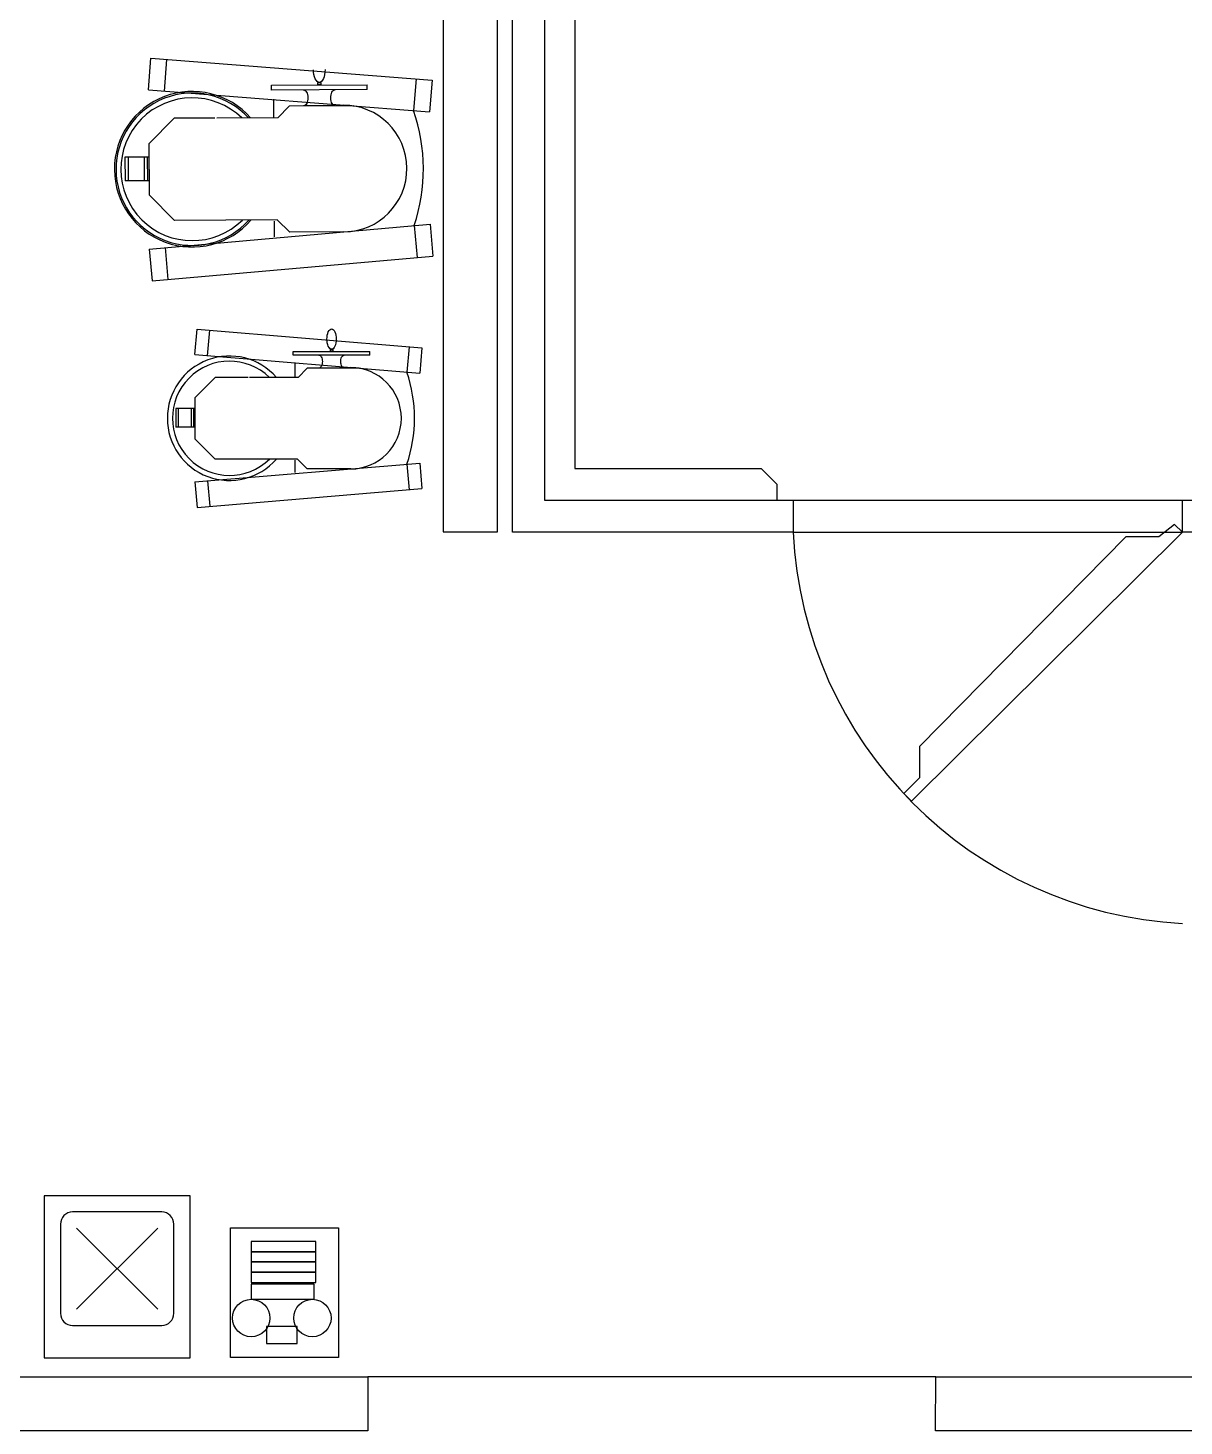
# Model space of a CAD drawing. Header units: millimetres. Extents: x -155 to 94595, y -3153 to 63413.
# Drawn here: x 82749 to 86373, y 51832 to 56214 of the extents above; entities that cross this region are included whole.
import ezdxf

# ---------------------------------------------------------------- set-up
doc = ezdxf.new("R2010")
doc.units = ezdxf.units.MM
for name, color, linetype in [('door', 252, 'Continuous'), ('int', 185, 'Continuous'), ('section', 2, 'Continuous'), ('wall', 5, 'Continuous')]:
    doc.layers.add(name, color=color, linetype=linetype)

msp = doc.modelspace()

# ---------------------------------------------------------------- linework, layer by layer
at = {"layer": 'door'}
for p, q in [((85148.014, 54733.999), (86368.014, 54734.011)), ((85148.014, 54634.003), (86368.014, 54634.014)), ((85594.925, 51986.989), (83815.097, 51986.989))]:
    msp.add_line(p, q, dxfattribs=at)
msp.add_lwpolyline([(85543.753, 53864.485), (85494.681, 53815.413), (85519.227, 53790.887), (86368.015, 54634.014), (86343.469, 54658.54), (86294.418, 54619.489), (86190.408, 54619.489), (85543.753, 53962.608)], close=True, dxfattribs=at)
msp.add_arc((86435.918, 54695.532), 1289.373, 182.73521, 266.981211, dxfattribs=at)
at = {"layer": 'int'}
for p, q in [((83127.013, 56020.236), (83134.824, 56119.936)), ((83134.824, 56119.936), (84015.82, 56051.018)), ((83176.868, 56016.341), (83184.653, 56116.035)), ((83644.471, 56075.865), (83644.077, 56083.658)), ((83645.55, 56068.384), (83644.471, 56075.865)), ((83647.261, 56061.492), (83645.55, 56068.384)), ((83649.551, 56055.45), (83647.261, 56061.492)), ((83652.319, 56050.496), (83649.551, 56055.45)), ((83655.462, 56046.823), (83652.319, 56050.496)), ((83658.876, 56044.569), (83655.462, 56046.823)), ((83669.355, 56046.892), (83665.963, 56044.604)), ((83672.487, 56050.596), (83669.355, 56046.892)), ((83675.205, 56055.578), (83672.487, 56050.596)), ((83677.436, 56061.642), (83675.205, 56055.578)), ((83679.078, 56068.551), (83677.436, 56061.642)), ((83680.082, 56076.041), (83679.078, 56068.551)), ((83680.373, 56083.838), (83680.082, 56076.041)), ((83965.966, 56054.918), (83958.18, 55955.227)), ((84015.82, 56051.018), (84008.035, 55951.326)), ((83127.013, 56020.236), (84008.035, 55951.326)), ((83512.289, 56034.888), (83812.284, 56036.378)), ((83512.363, 56019.887), (83512.289, 56034.888)), ((83812.359, 56021.376), (83512.363, 56019.887)), ((83612.362, 56020.371), (83615.03, 56020.056)), ((83615.03, 56020.056), (83617.627, 56018.779)), ((83617.627, 56018.779), (83620.026, 56016.596)), ((83620.026, 56016.596), (83622.149, 56013.586)), ((83622.149, 56013.586), (83623.92, 56009.869)), ((83623.92, 56009.869), (83625.288, 56005.583)), ((83625.288, 56005.583), (83626.149, 56000.899)), ((83657.737, 56043.888), (83666.754, 56043.933)), ((83657.776, 56036.093), (83657.737, 56043.888)), ((83666.792, 56036.138), (83657.776, 56036.093)), ((83662.436, 56043.82), (83658.876, 56044.569)), ((83665.963, 56044.604), (83662.436, 56043.82)), ((83666.754, 56043.933), (83666.792, 56036.138)), ((83698.597, 55999.64), (83699.259, 56004.419)), ((83699.259, 56004.419), (83700.405, 56008.872)), ((83700.405, 56008.872), (83702.012, 56012.804)), ((83702.012, 56012.804), (83704.002, 56016.088)), ((83704.002, 56016.088), (83706.301, 56018.582)), ((83706.301, 56018.582), (83708.808, 56020.192)), ((83708.808, 56020.192), (83711.471, 56020.863)), ((83711.471, 56020.863), (83712.36, 56020.867)), ((83812.359, 56021.376), (83812.284, 56036.378)), ((83518.575, 55991.423), (83518.854, 55935.173)), ((83567.608, 55968.908), (83531.998, 55932.932)), ((83770.399, 55969.915), (83567.608, 55968.908)), ((83712.662, 55970.416), (83612.561, 55969.919)), ((83613.45, 55969.918), (83612.561, 55969.919)), ((83616.114, 55970.569), (83613.45, 55969.918)), ((83618.621, 55972.164), (83616.114, 55970.569)), ((83620.945, 55974.642), (83618.621, 55972.164)), ((83622.936, 55977.908), (83620.945, 55974.642)), ((83624.542, 55981.835), (83622.936, 55977.908)), ((83625.714, 55986.276), (83624.542, 55981.835)), ((83626.376, 55991.06), (83625.714, 55986.276)), ((83626.149, 56000.899), (83626.529, 55995.996)), ((83626.529, 55995.996), (83626.376, 55991.06)), ((83698.444, 55994.697), (83698.597, 55999.64)), ((83698.824, 55989.794), (83698.444, 55994.697)), ((83699.711, 55985.117), (83698.824, 55989.794)), ((83701.078, 55980.839), (83699.711, 55985.117)), ((83702.849, 55977.139), (83701.078, 55980.839)), ((83704.998, 55974.142), (83702.849, 55977.139)), ((83707.396, 55971.977), (83704.998, 55974.142)), ((83709.993, 55970.718), (83707.396, 55971.977)), ((83712.662, 55970.416), (83709.993, 55970.718)), ((83207.466, 55931.32), (83127.854, 55850.917)), ((83335.506, 55931.956), (83207.466, 55931.32)), ((83531.998, 55932.932), (83341.754, 55931.987)), ((83127.854, 55850.917), (83128.649, 55690.927)), ((83128.06, 55809.431), (83053.055, 55809.059)), ((83053.055, 55809.059), (83053.422, 55735.184)), ((83063.062, 55809.109), (83063.429, 55735.234)), ((83113.074, 55809.357), (83113.441, 55735.49)), ((83123.082, 55809.407), (83123.423, 55735.539)), ((83128.427, 55735.564), (83053.422, 55735.184)), ((83128.649, 55690.927), (83209.029, 55611.325)), ((83530.844, 55612.923), (83209.029, 55611.325)), ((83520.475, 55608.884), (83520.717, 55560.132)), ((83569.566, 55574.593), (83530.844, 55612.923)), ((83129.489, 55521.607), (84009.758, 55599.276)), ((83739.566, 55575.438), (83569.566, 55574.593)), ((83959.97, 55594.886), (83968.745, 55495.269)), ((84009.758, 55599.276), (84018.559, 55499.667)), ((83129.489, 55521.607), (83138.29, 55421.995)), ((83179.303, 55526.002), (83188.078, 55426.385)), ((83138.29, 55421.995), (84018.559, 55499.667)), ((83272.545, 55190.553), (83279.187, 55270.284)), ((83279.187, 55270.284), (83983.702, 55211.635)), ((83312.413, 55187.226), (83319.035, 55266.956)), ((83687.558, 55251.462), (83688.899, 55256.974)), ((83688.899, 55256.974), (83690.71, 55261.826)), ((83690.71, 55261.826), (83692.905, 55265.788)), ((83692.905, 55265.788), (83695.404, 55268.734)), ((83695.404, 55268.734), (83698.125, 55270.563)), ((83698.125, 55270.563), (83700.972, 55271.173)), ((83700.972, 55271.173), (83703.794, 55270.563)), ((83703.794, 55270.563), (83706.517, 55268.734)), ((83706.517, 55268.734), (83709.034, 55265.788)), ((83709.034, 55265.788), (83711.229, 55261.826)), ((83711.229, 55261.826), (83713.04, 55256.974)), ((83713.04, 55256.974), (83714.378, 55251.462)), ((83686.443, 55239.22), (83686.728, 55245.468)), ((83686.728, 55232.997), (83686.443, 55239.22)), ((83686.728, 55245.468), (83687.558, 55251.462)), ((83687.558, 55227.002), (83686.728, 55232.997)), ((83688.899, 55221.49), (83687.558, 55227.002)), ((83690.71, 55216.639), (83688.899, 55221.49)), ((83692.905, 55212.677), (83690.71, 55216.639)), ((83711.229, 55216.639), (83709.039, 55212.677)), ((83713.04, 55221.49), (83711.229, 55216.639)), ((83714.378, 55227.002), (83713.04, 55221.49)), ((83714.378, 55251.462), (83715.216, 55245.468)), ((83715.216, 55232.997), (83714.378, 55227.002)), ((83715.216, 55245.468), (83715.478, 55239.22)), ((83715.478, 55239.22), (83715.216, 55232.997)), ((83943.834, 55214.963), (83937.212, 55135.232)), ((83272.545, 55190.553), (83977.08, 55131.93)), ((83580.817, 55200.739), (83820.817, 55200.739)), ((83580.817, 55188.75), (83580.817, 55200.739)), ((83820.817, 55188.75), (83580.817, 55188.75)), ((83660.82, 55188.724), (83662.953, 55188.47)), ((83662.953, 55188.47), (83665.023, 55187.429)), ((83665.023, 55187.429), (83666.933, 55185.676)), ((83666.933, 55185.676), (83668.62, 55183.263)), ((83668.62, 55183.263), (83670.022, 55180.292)), ((83670.022, 55180.292), (83671.102, 55176.837)), ((83671.102, 55176.837), (83671.77, 55173.103)), ((83671.77, 55173.103), (83672.057, 55169.166)), ((83695.404, 55209.73), (83692.905, 55212.677)), ((83698.125, 55207.901), (83695.404, 55209.73)), ((83697.208, 55207.368), (83704.426, 55207.368)), ((83697.208, 55201.12), (83697.208, 55207.368)), ((83704.426, 55201.12), (83697.208, 55201.12)), ((83700.972, 55207.292), (83698.125, 55207.901)), ((83703.794, 55207.901), (83700.972, 55207.292)), ((83706.517, 55209.73), (83703.794, 55207.901)), ((83704.426, 55207.368), (83704.426, 55201.12)), ((83709.039, 55212.677), (83706.517, 55209.73)), ((83729.577, 55167.846), (83729.72, 55171.808)), ((83729.72, 55171.808), (83730.273, 55175.618)), ((83730.273, 55175.618), (83731.208, 55179.174)), ((83731.208, 55179.174), (83732.506, 55182.324)), ((83732.506, 55182.324), (83734.111, 55184.94)), ((83734.111, 55184.94), (83735.958, 55186.921)), ((83735.958, 55186.921), (83737.975, 55188.216)), ((83737.975, 55188.216), (83740.108, 55188.724)), ((83740.108, 55188.724), (83740.814, 55188.724)), ((83820.817, 55188.75), (83820.817, 55200.739)), ((83983.702, 55211.635), (83977.08, 55131.93)), ((83585.674, 55165.941), (83585.674, 55120.932)), ((83624.81, 55147.729), (83596.179, 55119.103)), ((83787.045, 55147.729), (83624.81, 55147.729)), ((83661.49, 55148.364), (83660.777, 55148.364)), ((83740.858, 55148.364), (83660.777, 55148.364)), ((83663.621, 55148.872), (83661.49, 55148.364)), ((83665.63, 55150.142), (83663.621, 55148.872)), ((83667.505, 55152.123), (83665.63, 55150.142)), ((83669.11, 55154.714), (83667.505, 55152.123)), ((83670.406, 55157.863), (83669.11, 55154.714)), ((83671.361, 55161.394), (83670.406, 55157.863)), ((83671.914, 55165.229), (83671.361, 55161.394)), ((83672.057, 55169.166), (83671.914, 55165.229)), ((83729.865, 55163.934), (83729.577, 55167.846)), ((83730.558, 55160.175), (83729.865, 55163.934)), ((83731.63, 55156.746), (83730.558, 55160.175)), ((83733.04, 55153.774), (83731.63, 55156.746)), ((83734.744, 55151.386), (83733.04, 55153.774)), ((83736.654, 55149.634), (83734.744, 55151.386)), ((83738.724, 55148.618), (83736.654, 55149.634)), ((83740.858, 55148.364), (83738.724, 55148.618)), ((83336.553, 55119.103), (83272.545, 55055.095)), ((83438.986, 55119.103), (83336.553, 55119.103)), ((83596.179, 55119.103), (83443.982, 55119.103)), ((83272.545, 55055.095), (83272.545, 54927.104)), ((83272.545, 55021.897), (83212.543, 55021.897)), ((83212.543, 55021.897), (83212.543, 54962.817)), ((83220.549, 55021.897), (83220.549, 54962.817)), ((83260.559, 55021.897), (83260.559, 54962.817)), ((83268.565, 55021.897), (83268.54, 54962.817)), ((83272.545, 54962.817), (83212.543, 54962.817)), ((83272.545, 54927.104), (83336.535, 54863.096)), ((83593.99, 54863.096), (83336.535, 54863.096)), ((83624.815, 54832.286), (83593.99, 54863.096)), ((83272.545, 54791.646), (83977.06, 54850.269)), ((83585.679, 54859.921), (83585.679, 54820.907)), ((83760.814, 54832.286), (83624.815, 54832.286)), ((83937.212, 54846.967), (83943.834, 54767.237)), ((83977.06, 54850.269), (83983.71, 54770.564)), ((83272.545, 54791.646), (83279.192, 54711.916)), ((83312.413, 54794.948), (83319.042, 54715.243)), ((83279.192, 54711.916), (83983.71, 54770.564)), ((83257.424, 52554.103), (82800.224, 52554.103)), ((82800.224, 52554.103), (82800.224, 52046.103)), ((83257.424, 52046.103), (83257.424, 52554.103)), ((83168.524, 52503.303), (82889.124, 52503.303)), ((82851.024, 52465.203), (82851.024, 52185.803)), ((83155.824, 52452.503), (82901.824, 52198.503)), ((83155.824, 52198.503), (82901.824, 52452.503)), ((83206.624, 52185.803), (83206.624, 52465.203)), ((82889.124, 52147.703), (83168.524, 52147.703)), ((82800.224, 52046.103), (83257.424, 52046.103))]:
    msp.add_line(p, q, dxfattribs=at)
for points in [[(83383.776, 52047.251), (83383.783, 52453.826), (83722.177, 52453.82), (83722.17, 52047.246)], [(83449.057, 52410.584), (83449.057, 52378.639), (83651.577, 52378.636), (83651.577, 52410.58)], [(83449.057, 52378.639), (83449.056, 52346.695), (83651.576, 52346.691), (83651.577, 52378.636)], [(83449.056, 52346.695), (83449.056, 52314.75), (83651.576, 52314.747), (83651.576, 52346.691)], [(83449.042, 52277.469), (83449.041, 52229.565), (83646.237, 52229.562), (83646.238, 52277.466)], [(83449.056, 52314.75), (83449.055, 52282.806), (83651.575, 52282.803), (83651.576, 52314.747)], [(83497.021, 52144.379), (83497.02, 52091.138), (83592.956, 52091.137), (83592.957, 52144.378)]]:
    msp.add_lwpolyline(points, close=True, dxfattribs=at)
for centre in [(83449.04, 52171), (83640.9, 52170.997)]:
    msp.add_circle(centre, 58.629, dxfattribs=at)
for centre, radius, start, end in [((83263.987, 55771.602), 243.78, 41.305139, 319.264519), ((83263.987, 55771.602), 238.78, 42.356439, 318.212939), ((83263.987, 55771.602), 223.78, 45.925939, 314.643469), ((83738.555, 55773.959), 198.522, 270.284539, 90.279139), ((83423.548, 55772.4), 565.026, 341.689339, 18.878939), ((83381.135, 54991.087), 195.024, 41.0201, 318.9799), ((83381.135, 54991.087), 179.024, 45.6417, 314.3586), ((83760.794, 54991.112), 158.818, 270.000574, 89.995), ((83508.785, 54991.112), 452.021, 341.40487, 18.5944), ((82889.124, 52465.203), 38.1, 90, 180), ((83168.524, 52465.203), 38.1, 0, 90), ((82889.124, 52185.803), 38.1, 180, 270), ((83168.524, 52185.803), 38.1, 270, 0)]:
    msp.add_arc(centre, radius, start, end, dxfattribs=at)
at = {"layer": 'section'}
msp.add_lwpolyline([(84367.859, 62117.889), (84367.859, 54733.999), (85148.014, 54733.999), (85148.014, 54634.003), (84267.859, 54634.003), (84267.859, 62217.889), (86627.014, 62217.889), (87434.86, 62217.893), (87434.86, 61503.868), (87434.86, 54633.999), (86368.015, 54634.014), (86368.015, 54734.011), (87334.86, 54734.013), (87334.86, 61403.868), (87334.86, 62117.894), (86527.014, 62117.889)], close=True, dxfattribs=at)
at = {"layer": 'wall'}
for p, q in [((85098.014, 54783.957), (85047.999, 54833.972)), ((85098.014, 54733.97), (85098.014, 54783.957))]:
    msp.add_line(p, q, dxfattribs=at)
for points in [[(84051.221, 62306.777), (84051.221, 54634.691), (84221.221, 54634.691), (84221.221, 62306.777)], [(86418.014, 54733.981), (86418.014, 54783.969), (86468.014, 54833.969), (87234.86, 54833.969), (87234.854, 62013.868), (84463.889, 62013.863), (84463.889, 54833.999), (85047.999, 54833.972)]]:
    msp.add_lwpolyline(points, dxfattribs=at)
for points in [[(87434.86, 54583.999), (87435.097, 51816.989), (85594.379, 51816.989), (85594.926, 51986.989), (87265.097, 51986.989), (87264.86, 54583.999)], [(80229.478, 51816.989), (74545.097, 51816.989), (74545.097, 51986.989), (74545.097, 51986.989), (74545.097, 51986.989), (83815.097, 51986.989), (83815.097, 51816.989), (80399.478, 51816.989), (80399.478, 50876.979), (80229.478, 50876.979)]]:
    msp.add_lwpolyline(points, close=True, dxfattribs=at)

doc.saveas('drawing.dxf')
